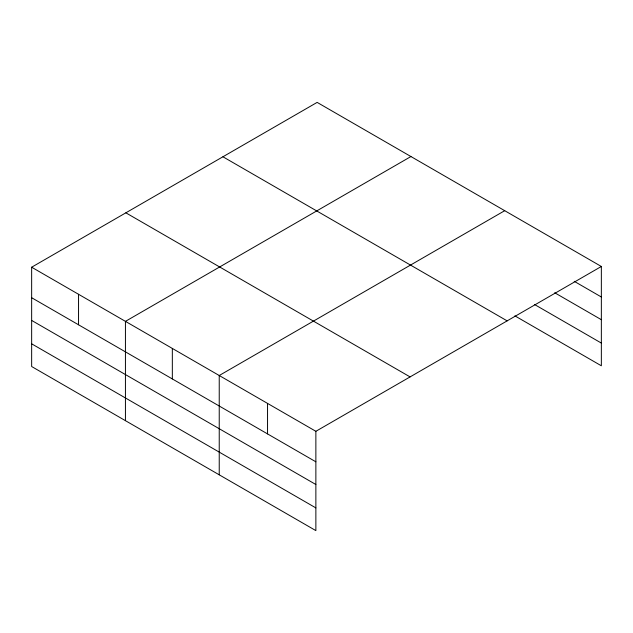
<?xml version="1.0" encoding="UTF-8"?>
<svg xmlns="http://www.w3.org/2000/svg" width="633" height="633" viewBox="0 0 633 633"><rect width="100%" height="100%" fill="white"/><g stroke="black" fill="none" stroke-linecap="round" stroke-linejoin="round"><path stroke-width="0.95" d="M31.65 267.213L315.867 431.302L315.867 530.612L31.65 366.523L31.65 267.213L317.133 102.388L601.35 266.477L601.35 365.787L514.89 315.867M410.928 156.541L125.437 321.366L125.437 420.668M504.715 210.686L219.232 375.511L219.232 474.821M315.867 431.302L601.35 266.477M574.226 281.321L601.35 296.988M554.73 292.77L601.35 319.689M534.387 304.418L601.35 343.078M222.927 156.778L507.136 320.868M125.864 212.823L410.073 376.912M31.65 297.716L315.867 461.805M31.65 320.425L315.867 484.514M31.65 343.814L315.867 507.903M267.545 403.411L267.545 433.914M172.334 348.435L172.334 378.945M78.547 294.29L78.547 324.792"/></g></svg>
